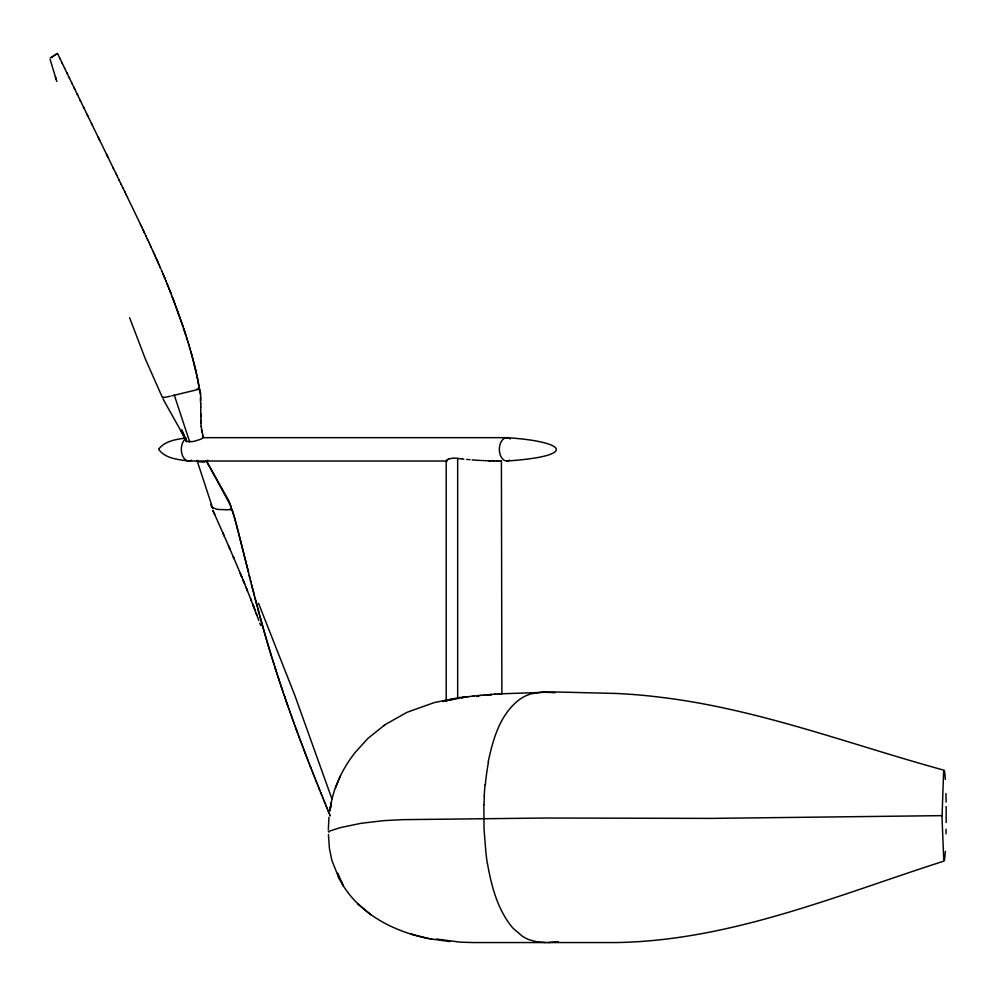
<?xml version="1.0" encoding="UTF-8"?>
<svg xmlns="http://www.w3.org/2000/svg" width="996" height="996" viewBox="0 0 996 996"><rect width="100%" height="100%" fill="white"/><g stroke="black" fill="none" stroke-linecap="round" stroke-linejoin="round"><path stroke-width="1.49" d="M446.208 701.333L446.208 460.6M943.76 860.382L942.029 817.542L943.61 771.589A7.731 4.968 90 0 1 943.698 771.128L943.76 770.892M200.744 417.025L200.806 407.003M946.175 822.547L946.163 806.486M328.331 829.755L328.979 817.218M946.1 829.133L946.026 833.814M483.832 804.606L484.044 829.369L485.899 852.476A171.885 108.825 89.4 0 0 487.343 863.52M484.168 796.115L484.99 784.86M945.403 851.356L944.469 860.382M184.596 437.107L181.397 430.708L186.451 441.552L192.676 441.564A17.99 6.885 -20.4 0 0 195.951 440.792C197.519 440.058 204.616 438.825 202.574 436.559M331.382 802.29L330 810.196C332.639 788.969 342.126 768.9 355.36 752.229L367.997 738.335L385.016 724.702L407.028 712.289L434.517 702.504L460.588 697.337M329.838 811.068L331.182 803.473M488.177 762.052C493.02 738.82 500.403 713.036 520.759 698.632A81.523 52.265 89.1 0 1 531.179 693.838L542.036 692.096L555.282 692.693M210.903 504.474L211.638 507.176A21.364 8.18 -20.4 0 0 211.961 507.474L217.315 509.417L226.615 509.753M158.825 449.022C164.788 440.954 176.69 439.186 186.115 438.016M186.626 440.792L186.451 441.552M335.503 787.836L340.532 775.697M207.716 460.326L204.13 462.119L199.2 461.758A17.953 6.872 -20.4 0 1 197.644 460.986L196.984 460.339L212.621 507.948M50.174 57.942L57.195 53.61M446.544 460.09L448.835 458.882M383.734 725.711L385.016 724.702M51.244 57.619L57.233 53.622M206.546 461.335L229.043 501.137L234.409 517.596M448.972 458.832L453.927 458.048L460.762 458.733M944.121 861.042C837.014 895.354 730.354 940.722 616.163 942.552L473.05 942.552L460.152 942.141L436.41 939.016M171.76 395.848L199.125 389.224M170.279 396.234L162.622 397.802M451.96 699.304L442.983 701.421L458.982 698.296M461.883 697.735L467.709 696.602M558.383 941.706L547.937 942.552M199.611 389.15L197.482 378.43M458.571 698.047L457.662 698.196L457.662 458.309M458.397 698.072L459.791 697.86M460.787 697.698L461.646 697.573M461.335 697.623L462.405 697.461M461.795 697.549L463.103 697.362M476.686 696.515L477.619 696.378M462.567 697.437L464.547 697.163M477.98 696.328L478.703 696.229M464.111 697.212L464.734 697.138M465.057 697.088L467.012 696.839M467.249 696.814L468.02 696.714M468.394 696.665L469.079 696.59M469.689 696.515L470.884 696.378M487.542 695.108L488.264 695.021M471.195 696.353L473.187 696.129M488.824 694.959L490.132 694.822M472.988 696.154L473.648 696.08M473.635 696.08L477.445 695.681M489.92 694.835L491.538 694.673M477.744 695.656L478.964 695.532M478.628 695.569L480.695 695.37M480.346 695.407L483.645 695.096M483.944 695.071L484.753 694.996M485.201 694.959L486.907 694.81M500.789 693.801L495.622 694.137M486.596 694.835L490.928 694.486M500.577 693.826L554.834 691.959L616.163 693.465A944.631 723.631 -90 0 1 660.858 697.312C758.168 708.978 850.111 744.51 944.121 770.232M490.754 694.498L491.451 694.449M491.227 694.461L494.925 694.187M494.663 694.2L495.56 694.137M506.84 461.024C578.676 456.056 566.624 441.527 506.84 437.667L202.786 437.667M498.112 693.963L499.32 693.876M499.096 693.901L501.872 693.714L501.411 461.024M227.163 509.74L232.08 509.641M942.029 815.637L711.754 818.388L546.02 818.027L402.459 819.658L383.821 820.629L360.901 823.331L339.773 827.751L328.319 831.56L329.178 832.046M447.241 461.024L188.817 461.024C178.707 459.666 165.012 458.558 158.775 449.457M501.511 461.024L498.959 460.999M501.15 461.024L500.415 461.011M546.045 942.552L537.031 941.867L529.573 939.875A77.028 49.489 -90 0 1 522.576 936.377L513.401 928.558A77.489 49.738 89.9 0 1 510.537 925.222C496.992 907.431 491.24 885.133 487.455 863.47M199.001 389.038C202.014 391.739 199.872 399.682 200.756 403.828M198.602 389.038L196.922 389M496.294 460.986L498.237 460.999M494.912 460.961L492.061 460.824M493.979 460.949L493.045 460.924M496.78 460.974L496.058 460.949M488.426 460.65L490.729 460.862M489.335 460.824L488.401 460.799M487.48 460.762L486.546 460.725M485.625 460.687L484.691 460.65M491.339 460.799L490.244 460.75M483.77 460.613L482.836 460.563M481.915 460.526L480.981 460.476M480.06 460.426L478.205 460.314M477.271 460.252L475.416 460.127M474.494 460.065L472.179 459.891M470.012 459.704L468.78 459.592M468.157 459.53L466.614 459.38M463.837 459.094L462.916 458.982M462.306 458.919L461.372 458.807M328.456 834.474L329.39 848.293L331.768 860.083L339.287 879.045L344.043 887.013C363.079 916.208 396.669 932.542 430.073 938.83L449.881 941.556M430.073 938.83L431.754 939.079M412.17 934.41L410.601 934.011L428.405 938.518M232.354 509.529L230.225 508.944M358.585 904.393L357.601 903.571L370.873 914.689M163.17 399.209L185.754 439.622M181.272 430.509L186.015 440.195M98.231 137.286L107.767 156.795M91.47 123.429L99.65 140.212M106.572 154.38L113.519 168.598M92.105 124.749L83.44 106.946M112.984 167.515L115.885 173.429M87.063 114.378L87.822 115.972M115.735 173.155L116.793 175.321M116.52 174.773L119.283 180.425M80.203 100.31L83.813 107.73M119.01 179.878L121.388 184.746M77.24 94.209L80.576 101.094M121.238 184.459L123.218 188.518M74.538 88.644L77.613 94.994M123.068 188.244L124.799 191.767M73.891 87.312L74.775 89.167M71.837 83.079L74.14 87.835M124.637 191.481L126.231 194.73M69.272 77.775L72.073 83.602M126.081 194.457L127.55 197.445M66.832 72.758L69.508 78.311M127.525 197.432L140.473 224.374M64.528 67.989L67.081 73.281M64.64 68.251L62.101 62.972M59.81 58.204L62.35 63.495M57.507 53.448L60.046 58.739M140.448 224.361L141.121 225.743M141.096 225.731L141.743 227.1M141.631 226.839L142.802 229.304M142.777 229.292L143.424 230.661M143.324 230.412L143.685 231.209M143.573 230.96L143.947 231.757M143.835 231.508L144.457 232.865M144.358 232.603L145.902 235.903M145.877 235.878L147.184 238.654M147.159 238.642L147.682 239.737M147.57 239.476L148.852 242.24M148.827 242.215L149.998 244.73M149.985 244.705L151.155 247.22M151.131 247.195L153.16 251.627M162.024 396.632L145.379 359.021L129.629 317.749M153.048 251.378L153.683 252.76M153.658 252.735L154.056 253.594M154.044 253.569L154.666 254.964M154.567 254.715L154.915 255.524M154.816 255.262L155.189 256.096M155.177 256.084L156.297 258.587M156.198 258.325L156.795 259.707M156.447 258.885L157.044 260.255M213.941 512.828L214.7 514.534L212.833 510.338L224.299 536.147M156.945 260.006L157.542 261.375M157.443 261.126L157.791 261.936M157.692 261.687L158.04 262.496M157.941 262.234L158.289 263.056M158.177 262.795L158.675 263.915M158.65 263.89L159.148 265.011M159.049 264.762L160.256 267.538M222.594 532.3L230.126 549.443M160.157 267.289L160.866 268.945M228.433 545.571L234.222 558.968M161.352 270.065L161.838 271.198M161.962 271.472L162.921 273.726M184.509 436.46L181.708 429.948L186.426 441.079M234.048 558.519L233.301 556.801L241.754 576.833L241.044 575.115M162.821 273.477L163.282 274.572M163.182 274.323L163.755 275.705M341.566 881.883L343.371 886.141L337.843 873.231M163.655 275.456L164.116 276.552M163.879 275.992L164.589 277.685M164.352 277.125L164.726 277.996M164.714 277.971L165.062 278.818M164.963 278.569L165.535 279.951M258.537 603.302L294.878 695.519L331.867 798.755M165.647 280.237L166.145 281.407M165.909 280.835L167.054 283.648M206.682 461.273L231.383 507.014M240.136 572.924L244.643 583.868M328.107 810.844L329.116 813.222M328.879 812.699L330.211 815.873L329.863 815.077M326.153 806.075L326.937 807.918M326.7 807.395L328.02 810.57M327.784 810.047L328.244 811.105M338.329 876.766L338.802 877.924M324.31 801.568L324.883 802.888M324.634 802.365L325.966 805.54M325.617 804.743L326.29 806.337M166.954 283.399L167.303 284.258M245.888 586.943L247.481 590.902L243.024 579.921L243.746 581.689M322.829 797.846L321.509 794.659M322.592 797.323L323.8 800.236M323.563 799.701L324.559 802.091M167.278 284.221L167.739 285.366M167.515 284.794L167.988 285.964M320.874 793.065L321.857 795.455M167.863 285.653L168.424 287.072M319.268 789.093L319.828 790.413M319.479 789.616L320.787 792.804M320.55 792.281L320.998 793.326M168.224 286.537L168.673 287.682M318.869 788.023L317.562 784.836M318.521 787.226L319.405 789.342M246.759 589.146L251.49 601.074M316.081 781.113L316.853 782.968M316.504 782.171L317.799 785.358M168.66 287.645L169.245 289.114M314.948 778.187L313.653 774.988M314.599 777.39L315.894 780.578M315.558 779.781L316.218 781.374M169.22 289.077L169.557 289.936M313.13 773.668L314.001 775.784M169.332 289.363L170.017 291.081M311.661 769.933L313.055 773.394M312.109 770.991L310.827 767.804M312.707 772.597L313.267 773.929M310.316 766.472L311.175 768.601M170.03 291.118L170.814 293.123M170.341 291.94L170.677 292.812M251.316 600.625L250.631 598.87L254.055 607.709L253.37 605.942M309.308 763.795L308.038 760.608M308.959 762.998L310.242 766.198M309.893 765.401L310.553 766.995M307.627 759.537L308.374 761.392M170.789 293.098L171.461 294.816M307.44 758.989L306.282 756.064M307.104 758.205L307.864 760.06M252.523 603.738L255.225 610.822M305.162 753.125L305.697 754.458M306.619 756.86L304.44 751.258M171.474 294.853L172.221 296.833M303.929 749.926L304.788 752.055M172.134 296.584L172.557 297.704M303.867 749.639L302.622 746.44M303.531 748.855L304.178 750.449M172.457 297.443L172.769 298.277M254.391 608.606L256.906 615.242M301.601 743.763L302.149 745.095M301.813 744.298L302.958 747.237M172.681 298.028L173.316 299.721M173.005 298.887L173.528 300.306M300.506 740.825L301.24 742.692M300.904 741.896L301.838 744.298M173.441 300.045L173.74 300.879M256.233 613.474L258.86 620.533M300.331 740.277L299.099 737.065M299.995 739.48L300.63 741.086M173.653 300.63L173.964 301.452M173.864 301.203L174.823 303.768M298.638 735.72L296.522 730.093M298.302 734.923L299.535 738.136M174.188 302.074L174.499 302.909M174.723 303.519L175.246 304.938M297.206 731.973L297.742 733.305M174.935 304.104L175.881 306.668M175.582 305.834L176.417 308.125M176.118 307.291L176.84 309.283M296.223 729.284L296.858 730.89M176.641 308.748L177.587 311.312M177.076 309.905L177.911 312.184M295.239 726.607L296.061 728.748M295.625 727.678L296.459 729.819M177.811 311.935L178.222 313.055M259.856 623.222L260.666 625.438M295.177 726.321L293.085 720.681M294.841 725.524L295.376 726.856M178.023 312.52L178.533 313.927M178.346 313.391L178.745 314.512M293.969 723.108L294.393 724.179M189.713 441.975L174.3 395.151M178.658 314.263L178.956 315.097M178.869 314.848L179.28 315.969M179.081 315.433L179.479 316.554M292.65 719.324L291.342 715.838M292.314 718.527L293.521 721.751M179.392 316.305L179.903 317.724M179.604 316.89L180.114 318.297M291.778 716.908L290.483 713.41M180.015 318.048L180.836 320.351M291.006 714.755L288.093 706.662M180.438 319.218L181.035 320.924M289.624 710.982L290.135 712.327M288.666 708.281L289.276 709.887M180.948 320.687L181.758 322.978M181.16 321.272L181.558 322.393M287.807 705.853L288.429 707.459M286.96 703.413L287.67 705.293M287.246 704.222L288.043 706.376M181.77 323.028L182.467 325.032M181.969 323.613L182.567 325.319M286.113 700.985L286.823 702.865M286.4 701.794L287.197 703.948M285.366 698.818L285.976 700.425M286.35 701.508L284.719 696.914M182.579 325.368L182.978 326.489M284.532 696.378L285.13 697.984M182.679 325.667L183.575 328.257M283.785 694.2L284.296 695.544M284.769 696.901L282.951 691.759M283.462 693.104L282.217 689.593M183.476 328.008L183.874 329.141M183.575 328.307L184.36 330.61M282.64 690.664L281.308 686.867M183.874 329.19L184.559 331.195M281.818 688.211L280.486 684.414M280.997 685.758L279.677 681.961M184.472 330.958L185.43 333.859M184.559 331.245L185.144 332.975M279.229 680.604L280.175 683.318M278.594 678.687L279.278 680.592M278.78 679.235L279.465 681.127M185.244 333.311L185.903 335.328M277.884 676.508L278.743 678.948M278.469 678.127L277.087 674.043M185.43 333.909L186.289 336.511M277.585 675.4L276.29 671.578M275.842 670.208L276.701 672.661M275.145 668.017L275.904 670.196M275.406 668.839L276.079 670.744M186.389 336.86L187.136 339.188M186.476 337.158L187.323 339.773M275.033 667.457L273.663 663.348M274.535 666.1L275.382 668.553M201.155 426.5L203.221 437.418M274.161 664.706L272.543 659.775M202.499 434.928L203.259 437.344M272.717 660.323L273.464 662.502M187.323 339.835L188.232 342.749M272.356 658.929L270.003 651.484M272.78 660.298L271.858 657.559M187.684 341.018L188.144 342.45M270.675 653.7L271.584 656.439M270.576 653.127L268.086 645.109M50.111 59.436L56.1 79.17M55.403 76.866L56.797 81.485M188.418 343.396L189.215 346.023M188.505 343.695L189.302 346.322M268.908 647.886L269.729 650.363M268.646 646.753L265.944 637.863M267.09 641.773L267.986 644.524M189.477 346.982L190.348 349.92M189.564 347.28L190.522 350.517M266.754 640.353L263.84 630.58M265.695 636.718L264.724 633.668M264.562 632.796L263.529 629.46M190.597 350.878L191.033 352.31M263.367 628.588L262.334 625.239M263.84 630.281L262.571 626.086M190.684 351.177L191.357 353.518M262.185 624.355L259.744 615.889M262.658 626.048L261.077 620.707M191.108 352.671L191.531 354.115M232.242 509.641L233.413 513.924M191.518 354.178L191.78 355.012M191.606 354.476L191.855 355.311M260.765 619.263L254.988 598.098M191.767 355.074L192.751 358.622M191.855 355.385L192.664 358.323M233.749 514.446L236.127 523.996M259.446 614.432L257.578 607.884M234.732 518.119L238.106 531.59M257.217 606.128L254.08 594.624M944.469 770.892L944.532 771.128A7.731 4.968 90 0 1 944.619 771.589L945.378 779.42M192.664 358.386L192.987 359.531M192.738 358.697L193.062 359.83M236.513 524.83L238.891 534.615M192.975 359.593L193.996 363.453M254.017 594.002L250.332 580.095M193.05 359.905L194.457 365.271M254.553 596.031L251.378 584.166M238.567 532.736L248.465 572.14M239.127 535.524L249.859 577.705M249.149 575.414L250.967 582.087M193.983 363.528L195.49 369.516M194.444 365.345L195.627 370.126M195.465 369.591L195.851 371.035M195.614 370.201L196.897 375.604M195.826 371.11L197.034 376.214M196.872 375.679L197.233 377.123M197.009 376.289L197.37 377.733M197.208 377.21L197.507 378.343M197.345 377.82L200.408 394.578M201.466 429.475L201.902 432.289M200.769 413.626L201.117 426.587M200.831 420.212L200.955 423.4M200.594 397.541L200.706 400.629M945.939 793.526L946.1 802.141M200.794 403.729L200.756 407.09M162.435 397.454A2.502 0.959 -20.4 0 1 162.597 397.18A4.532 1.731 -20.4 0 1 162.858 396.869M191.581 460.202A11.678 7.507 -90 0 1 181.845 453.641A11.678 7.507 -90 0 1 186.053 438.489M509.603 460.202A11.678 7.507 -90 0 1 499.345 448.76A11.678 7.507 -90 0 1 510.288 438.975M484.006 804.619A197.22 124.376 89.3 0 1 484.342 796.14M485.313 784.935A162.908 103.584 89.3 0 1 488.451 762.189"/></g></svg>
